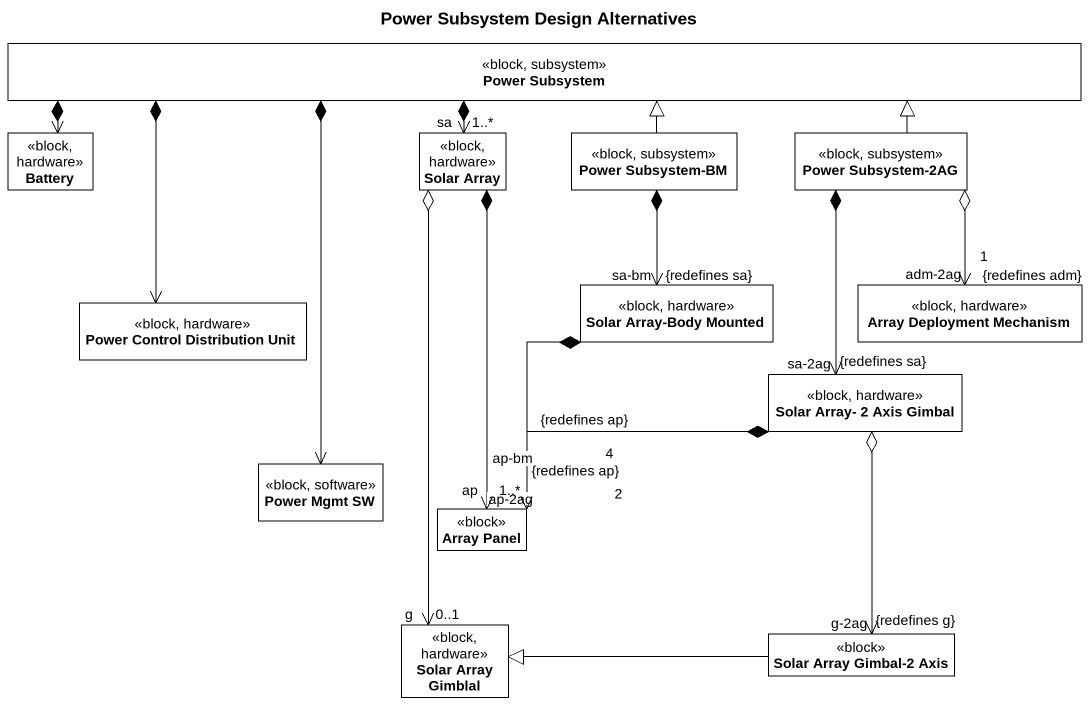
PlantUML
@startuml
title Power Subsystem Design Alternatives
hide circle
hide empty members
class "Power Subsystem" as Power_Subsystem <<block, subsystem>>
class Battery <<block, hardware>>
class "Solar Array" as Solar_Array <<block, hardware>>
class "Power Subsystem-BM" as Power_Subsystem_BM <<block, subsystem>>
class "Power Subsystem-2AG" as Power_Subsystem_2AG <<block, subsystem>>
class "Power Control Distribution Unit" as Power_Control_Distribution <<block, hardware>>
class "Solar Array-Body Mounted" as Solar_Array_Body_Mounted <<block, hardware>>
class "Array Deployment Mechanism" as Array_Deployment_Mechanism <<block, hardware>>
class "Solar Array- 2 Axis Gimbal" as Solar_Array_2_Axis_Gimbal <<block, hardware>>
class "Power Mgmt SW" as Power_Mgmt_SW <<block, software>>
class "Array Panel" as Array_Panel <<block>>
class "Solar Array Gimblal" as Solar_Array_Gimblal <<block, hardware>>
class "Solar Array Gimbal-2 Axis" as Solar_Array_Gimbal_2_Axis <<block>>
Power_Subsystem *-left-> Battery
Power_Subsystem *--> "sa\n1..*" Solar_Array
Power_Subsystem *--> Power_Control_Distribution
Power_Subsystem *--> Power_Mgmt_SW
Solar_Array *--> "ap\n1..*" Array_Panel
Solar_Array o--> "g\n0..1" Solar_Array_Gimblal
Power_Subsystem_BM -up-|> Power_Subsystem
Power_Subsystem_BM *--> "sa-bm\n{redefines sa}" Solar_Array_Body_Mounted
Power_Subsystem_2AG -left-|> Power_Subsystem
Power_Subsystem_2AG o--> "adm-2ag\n{redefines adm}\n1" Array_Deployment_Mechanism
Power_Subsystem_2AG *--> "sa-2ag\n{redefines sa}" Solar_Array_2_Axis_Gimbal
Solar_Array_Body_Mounted *--> "ap-bm\n4\n{redefines ap}" Array_Panel
Solar_Array_2_Axis_Gimbal *-left-> "ap-2ag\n{redefines ap}\n2" Array_Panel
Solar_Array_2_Axis_Gimbal o--> "g-2ag\n{redefines g}" Solar_Array_Gimbal_2_Axis
Solar_Array_Gimbal_2_Axis -left-|> Solar_Array_Gimblal
@enduml
